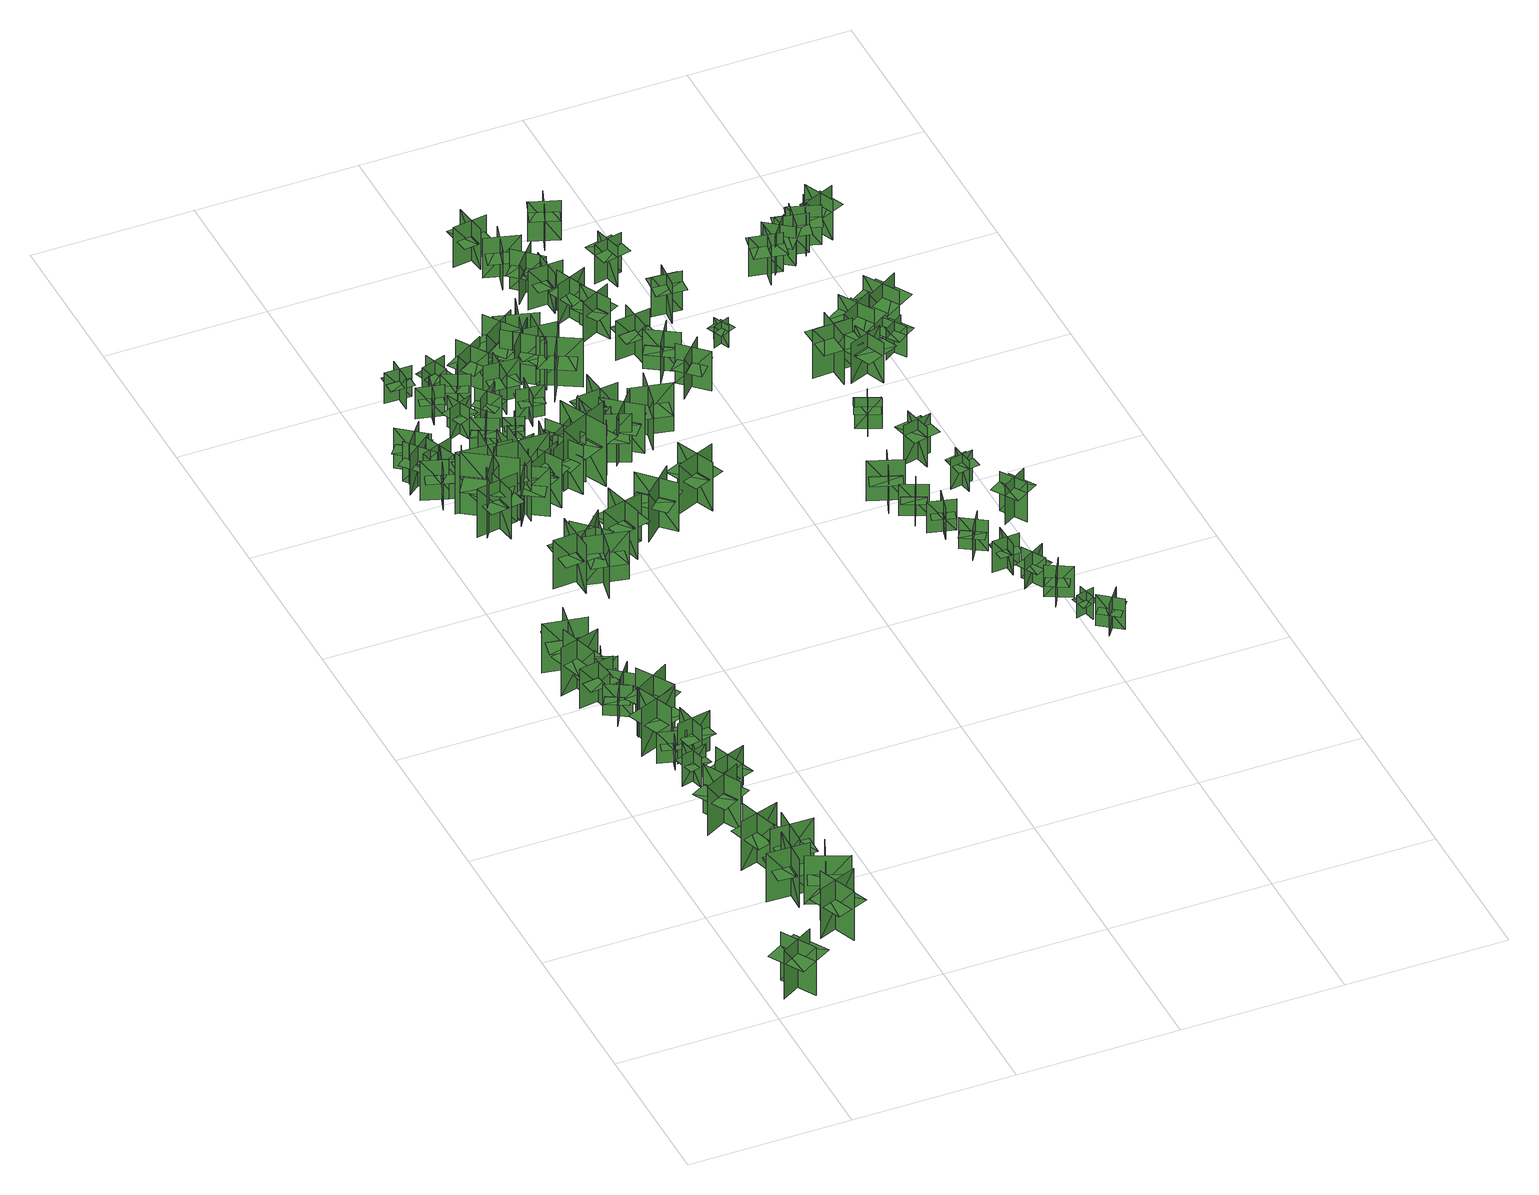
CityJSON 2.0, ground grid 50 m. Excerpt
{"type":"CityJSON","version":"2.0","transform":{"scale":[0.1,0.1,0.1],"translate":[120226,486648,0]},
"CityObjects":{
"tree1":{"type":"SolitaryVegetationObject","geometry":[{"type":"MultiSurface","lod":"1","boundaries":[[[0,1,2]],[[0,2,3]],[[4,5,6]],[[4,6,7]],[[8,9,10]],[[8,10,11]],[[8,11,12]],[[8,12,13]]]}]},
"tree2":{"type":"SolitaryVegetationObject","geometry":[{"type":"MultiSurface","lod":"1","boundaries":[[[14,15,16]],[[14,16,17]],[[18,19,20]],[[18,20,21]],[[22,23,24]],[[22,24,25]],[[22,26,27]],[[22,27,23]]]}]},
"tree3":{"type":"SolitaryVegetationObject","geometry":[{"type":"MultiSurface","lod":"1","boundaries":[[[28,29,30]],[[28,30,31]],[[32,33,34]],[[32,34,35]],[[36,37,38]],[[36,38,39]],[[36,40,41]],[[36,41,37]]]}]},
"tree4":{"type":"SolitaryVegetationObject","geometry":[{"type":"MultiSurface","lod":"1","boundaries":[[[42,43,44]],[[42,44,45]],[[46,47,48]],[[46,48,49]],[[50,51,52]],[[50,52,53]],[[50,54,55]],[[50,55,51]]]}]},
"tree5":{"type":"SolitaryVegetationObject","geometry":[{"type":"MultiSurface","lod":"1","boundaries":[[[56,57,58]],[[56,58,59]],[[60,61,62]],[[60,62,63]],[[64,65,66]],[[64,66,67]],[[64,68,69]],[[64,69,65]]]}]},
"tree6":{"type":"SolitaryVegetationObject","geometry":[{"type":"MultiSurface","lod":"1","boundaries":[[[70,71,72]],[[70,72,73]],[[74,75,76]],[[74,76,77]],[[78,79,80]],[[78,80,81]],[[78,82,83]],[[78,83,79]]]}]},
"tree7":{"type":"SolitaryVegetationObject","geometry":[{"type":"MultiSurface","lod":"1","boundaries":[[[84,85,86]],[[84,86,87]],[[88,89,90]],[[88,90,91]],[[92,93,94]],[[92,94,95]],[[92,96,97]],[[92,97,93]]]}]},
"tree8":{"type":"SolitaryVegetationObject","geometry":[{"type":"MultiSurface","lod":"1","boundaries":[[[98,99,100]],[[98,100,101]],[[102,103,104]],[[102,104,105]],[[106,107,108]],[[106,108,109]],[[106,110,111]],[[106,111,107]]]}]},
"tree9":{"type":"SolitaryVegetationObject","geometry":[{"type":"MultiSurface","lod":"1","boundaries":[[[112,113,114]],[[112,114,115]],[[116,117,118]],[[116,118,119]],[[120,121,122]],[[120,122,123]],[[120,124,125]],[[120,125,121]]]}]},
"tree10":{"type":"SolitaryVegetationObject","geometry":[{"type":"MultiSurface","lod":"1","boundaries":[[[126,127,128]],[[126,128,129]],[[130,131,132]],[[130,132,133]],[[134,135,136]],[[134,136,137]],[[134,138,139]],[[134,139,135]]]}]},
"tree11":{"type":"SolitaryVegetationObject","geometry":[{"type":"MultiSurface","lod":"1","boundaries":[[[140,141,142]],[[140,142,143]],[[144,145,146]],[[144,146,147]],[[148,149,150]],[[148,150,151]],[[148,152,153]],[[148,153,149]]]}]},
"tree12":{"type":"SolitaryVegetationObject","geometry":[{"type":"MultiSurface","lod":"1","boundaries":[[[154,155,156]],[[154,156,157]],[[158,159,160]],[[158,160,161]],[[162,163,164]],[[162,164,165]],[[162,166,167]],[[162,167,163]]]}]},
"tree13":{"type":"SolitaryVegetationObject","geometry":[{"type":"MultiSurface","lod":"1","boundaries":[[[168,169,170]],[[168,170,171]],[[172,173,174]],[[172,174,175]],[[176,177,178]],[[176,178,179]],[[176,180,181]],[[176,181,177]]]}]},
"tree14":{"type":"SolitaryVegetationObject","geometry":[{"type":"MultiSurface","lod":"1","boundaries":[[[182,183,184]],[[182,184,185]],[[186,187,188]],[[186,188,189]],[[190,191,192]],[[190,192,193]],[[190,194,195]],[[190,195,191]]]}]},
"tree15":{"type":"SolitaryVegetationObject","geometry":[{"type":"MultiSurface","lod":"1","boundaries":[[[196,197,198]],[[196,198,199]],[[200,201,202]],[[200,202,203]],[[204,205,206]],[[204,206,207]],[[204,208,209]],[[204,209,205]]]}]},
"tree16":{"type":"SolitaryVegetationObject","geometry":[{"type":"MultiSurface","lod":"1","boundaries":[[[210,211,212]],[[210,212,213]],[[214,215,216]],[[214,216,217]],[[218,219,220]],[[218,220,221]],[[218,222,223]],[[218,223,219]]]}]},
"tree17":{"type":"SolitaryVegetationObject","geometry":[{"type":"MultiSurface","lod":"1","boundaries":[[[224,225,226]],[[224,226,227]],[[228,229,230]],[[228,230,231]],[[232,233,234]],[[232,234,235]],[[232,236,237]],[[232,237,233]]]}]},
"tree18":{"type":"SolitaryVegetationObject","geometry":[{"type":"MultiSurface","lod":"1","boundaries":[[[238,239,240]],[[238,240,241]],[[242,243,244]],[[242,244,245]],[[246,247,248]],[[246,248,249]],[[246,250,251]],[[246,251,247]]]}]},
"tree19":{"type":"SolitaryVegetationObject","geometry":[{"type":"MultiSurface","lod":"1","boundaries":[[[252,253,254]],[[252,254,255]],[[256,257,258]],[[256,258,259]],[[260,261,262]],[[260,262,263]],[[260,264,265]],[[260,265,261]]]}]},
"tree20":{"type":"SolitaryVegetationObject","geometry":[{"type":"MultiSurface","lod":"1","boundaries":[[[266,267,268]],[[266,268,269]],[[270,271,272]],[[270,272,273]],[[274,275,276]],[[274,276,277]],[[274,278,279]],[[274,279,275]]]}]},
"tree21":{"type":"SolitaryVegetationObject","geometry":[{"type":"MultiSurface","lod":"1","boundaries":[[[280,281,282]],[[280,282,283]],[[284,285,286]],[[284,286,287]],[[288,289,290]],[[288,290,291]],[[288,292,293]],[[288,293,289]]]}]},
"tree22":{"type":"SolitaryVegetationObject","geometry":[{"type":"MultiSurface","lod":"1","boundaries":[[[294,295,296]],[[294,296,297]],[[298,299,300]],[[298,300,301]],[[302,303,304]],[[302,304,305]],[[302,306,307]],[[302,307,303]]]}]},
"tree23":{"type":"SolitaryVegetationObject","geometry":[{"type":"MultiSurface","lod":"1","boundaries":[[[308,309,310]],[[308,310,311]],[[312,313,314]],[[312,314,315]],[[316,317,318]],[[316,318,319]],[[316,320,321]],[[316,321,317]]]}]},
"tree24":{"type":"SolitaryVegetationObject","geometry":[{"type":"MultiSurface","lod":"1","boundaries":[[[322,323,324]],[[322,324,325]],[[326,327,328]],[[326,328,329]],[[330,331,332]],[[330,332,333]],[[330,334,335]],[[330,335,331]]]}]},
"tree25":{"type":"SolitaryVegetationObject","geometry":[{"type":"MultiSurface","lod":"1","boundaries":[[[336,337,338]],[[336,338,339]],[[340,341,342]],[[340,342,343]],[[344,345,346]],[[344,346,347]],[[344,348,349]],[[344,349,345]]]}]},
"tree26":{"type":"SolitaryVegetationObject","geometry":[{"type":"MultiSurface","lod":"1","boundaries":[[[350,351,352]],[[350,352,353]],[[354,355,356]],[[354,356,357]],[[358,359,360]],[[358,360,361]],[[358,362,363]],[[358,363,359]]]}]},
"tree27":{"type":"SolitaryVegetationObject","geometry":[{"type":"MultiSurface","lod":"1","boundaries":[[[364,365,366]],[[364,366,367]],[[368,369,370]],[[368,370,371]],[[372,373,374]],[[372,374,375]],[[372,376,377]],[[372,377,373]]]}]},
"tree28":{"type":"SolitaryVegetationObject","geometry":[{"type":"MultiSurface","lod":"1","boundaries":[[[378,379,380]],[[378,380,381]],[[382,383,384]],[[382,384,385]],[[386,387,388]],[[386,388,389]],[[386,390,391]],[[386,391,387]]]}]},
"tree29":{"type":"SolitaryVegetationObject","geometry":[{"type":"MultiSurface","lod":"1","boundaries":[[[392,393,394]],[[392,394,395]],[[396,397,398]],[[396,398,399]],[[400,401,402]],[[400,402,403]],[[400,404,405]],[[400,405,401]]]}]},
"tree30":{"type":"SolitaryVegetationObject","geometry":[{"type":"MultiSurface","lod":"1","boundaries":[[[406,407,408]],[[406,408,409]],[[410,411,412]],[[410,412,413]],[[414,415,416]],[[414,416,417]],[[414,418,419]],[[414,419,415]]]}]},
"tree31":{"type":"SolitaryVegetationObject","geometry":[{"type":"MultiSurface","lod":"1","boundaries":[[[420,421,422]],[[420,422,423]],[[424,425,426]],[[424,426,427]],[[428,429,430]],[[428,430,431]],[[428,432,433]],[[428,433,429]]]}]},
"tree32":{"type":"SolitaryVegetationObject","geometry":[{"type":"MultiSurface","lod":"1","boundaries":[[[434,435,436]],[[434,436,437]],[[438,439,440]],[[438,440,441]],[[442,443,444]],[[442,444,445]],[[442,446,447]],[[442,447,443]]]}]},
"tree33":{"type":"SolitaryVegetationObject","geometry":[{"type":"MultiSurface","lod":"1","boundaries":[[[448,449,450]],[[448,450,451]],[[452,453,454]],[[452,454,455]],[[456,457,458]],[[456,458,459]],[[456,460,461]],[[456,461,457]]]}]},
"tree34":{"type":"SolitaryVegetationObject","geometry":[{"type":"MultiSurface","lod":"1","boundaries":[[[462,463,464]],[[462,464,465]],[[466,467,468]],[[466,468,469]],[[470,471,472]],[[470,472,473]],[[470,474,475]],[[470,475,471]]]}]},
"tree35":{"type":"SolitaryVegetationObject","geometry":[{"type":"MultiSurface","lod":"1","boundaries":[[[476,477,478]],[[476,478,479]],[[480,481,482]],[[480,482,483]],[[484,485,486]],[[484,486,487]],[[484,488,489]],[[484,489,485]]]}]},
"tree36":{"type":"SolitaryVegetationObject","geometry":[{"type":"MultiSurface","lod":"1","boundaries":[[[490,491,492]],[[490,492,493]],[[494,495,496]],[[494,496,497]],[[498,499,500]],[[498,500,501]],[[498,502,503]],[[498,503,499]]]}]},
"tree37":{"type":"SolitaryVegetationObject","geometry":[{"type":"MultiSurface","lod":"1","boundaries":[[[504,505,506]],[[504,506,507]],[[508,509,510]],[[508,510,511]],[[512,513,514]],[[512,514,515]],[[512,516,517]],[[512,517,513]]]}]},
"tree38":{"type":"SolitaryVegetationObject","geometry":[{"type":"MultiSurface","lod":"1","boundaries":[[[518,519,520]],[[518,520,521]],[[522,523,524]],[[522,524,525]],[[526,527,528]],[[526,528,529]],[[526,530,531]],[[526,531,527]]]}]},
"tree39":{"type":"SolitaryVegetationObject","geometry":[{"type":"MultiSurface","lod":"1","boundaries":[[[532,533,534]],[[532,534,535]],[[536,537,538]],[[536,538,539]],[[540,541,542]],[[540,542,543]],[[540,544,545]],[[540,545,541]]]}]},
"tree40":{"type":"SolitaryVegetationObject","geometry":[{"type":"MultiSurface","lod":"1","boundaries":[[[546,547,548]],[[546,548,549]],[[550,551,552]],[[550,552,553]],[[554,555,556]],[[554,556,557]],[[554,558,559]],[[554,559,555]]]}]},
"tree41":{"type":"SolitaryVegetationObject","geometry":[{"type":"MultiSurface","lod":"1","boundaries":[[[560,561,562]],[[560,562,563]],[[564,565,566]],[[564,566,567]],[[568,569,570]],[[568,570,571]],[[568,572,573]],[[568,573,569]]]}]},
"tree42":{"type":"SolitaryVegetationObject","geometry":[{"type":"MultiSurface","lod":"1","boundaries":[[[574,575,576]],[[574,576,577]],[[578,579,580]],[[578,580,581]],[[582,583,584]],[[582,584,585]],[[582,586,587]],[[582,587,583]]]}]},
"tree43":{"type":"SolitaryVegetationObject","geometry":[{"type":"MultiSurface","lod":"1","boundaries":[[[588,589,590]],[[588,590,591]],[[592,593,594]],[[592,594,595]],[[596,597,598]],[[596,598,599]],[[596,600,601]],[[596,601,597]]]}]},
"tree44":{"type":"SolitaryVegetationObject","geometry":[{"type":"MultiSurface","lod":"1","boundaries":[[[602,603,604]],[[602,604,605]],[[606,607,608]],[[606,608,609]],[[610,611,612]],[[610,612,613]],[[610,614,615]],[[610,615,611]]]}]},
"tree45":{"type":"SolitaryVegetationObject","geometry":[{"type":"MultiSurface","lod":"1","boundaries":[[[616,617,618]],[[616,618,619]],[[620,621,622]],[[620,622,623]],[[624,625,626]],[[624,626,627]],[[624,628,629]],[[624,629,625]]]}]},
"tree46":{"type":"SolitaryVegetationObject","geometry":[{"type":"MultiSurface","lod":"1","boundaries":[[[630,631,632]],[[630,632,633]],[[634,635,636]],[[634,636,637]],[[638,639,640]],[[638,640,641]],[[638,642,643]],[[638,643,639]]]}]},
"tree47":{"type":"SolitaryVegetationObject","geometry":[{"type":"MultiSurface","lod":"1","boundaries":[[[644,645,646]],[[644,646,647]],[[648,649,650]],[[648,650,651]],[[652,653,654]],[[652,654,655]],[[652,656,657]],[[652,657,653]]]}]},
"tree48":{"type":"SolitaryVegetationObject","geometry":[{"type":"MultiSurface","lod":"1","boundaries":[[[658,659,660]],[[658,660,661]],[[662,663,664]],[[662,664,665]],[[666,667,668]],[[666,668,669]],[[666,670,671]],[[666,671,667]]]}]},
"tree49":{"type":"SolitaryVegetationObject","geometry":[{"type":"MultiSurface","lod":"1","boundaries":[[[672,673,674]],[[672,674,675]],[[676,677,678]],[[676,678,679]],[[680,681,682]],[[680,682,683]],[[680,684,685]],[[680,685,681]]]}]},
"tree50":{"type":"SolitaryVegetationObject","geometry":[{"type":"MultiSurface","lod":"1","boundaries":[[[686,687,688]],[[686,688,689]],[[690,691,692]],[[690,692,693]],[[694,695,696]],[[694,696,697]],[[694,698,699]],[[694,699,695]]]}]},
"tree51":{"type":"SolitaryVegetationObject","geometry":[{"type":"MultiSurface","lod":"1","boundaries":[[[700,701,702]],[[700,702,703]],[[704,705,706]],[[704,706,707]],[[708,709,710]],[[708,710,711]],[[708,712,713]],[[708,713,709]]]}]},
"tree52":{"type":"SolitaryVegetationObject","geometry":[{"type":"MultiSurface","lod":"1","boundaries":[[[714,715,716]],[[714,716,717]],[[718,719,720]],[[718,720,721]],[[722,723,724]],[[722,724,725]],[[722,726,727]],[[722,727,723]]]}]},
"tree53":{"type":"SolitaryVegetationObject","geometry":[{"type":"MultiSurface","lod":"1","boundaries":[[[728,729,730]],[[728,730,731]],[[732,733,734]],[[732,734,735]],[[736,737,738]],[[736,738,739]],[[736,740,741]],[[736,741,737]]]}]},
"tree54":{"type":"SolitaryVegetationObject","geometry":[{"type":"MultiSurface","lod":"1","boundaries":[[[742,743,744]],[[742,744,745]],[[746,747,748]],[[746,748,749]],[[750,751,752]],[[750,752,753]],[[750,754,755]],[[750,755,751]]]}]},
"tree55":{"type":"SolitaryVegetationObject","geometry":[{"type":"MultiSurface","lod":"1","boundaries":[[[756,757,758]],[[756,758,759]],[[760,761,762]],[[760,762,763]],[[764,765,766]],[[764,766,767]],[[764,768,769]],[[764,769,765]]]}]},
"tree56":{"type":"SolitaryVegetationObject","geometry":[{"type":"MultiSurface","lod":"1","boundaries":[[[770,771,772]],[[770,772,773]],[[774,775,776]],[[774,776,777]],[[778,779,780]],[[778,780,781]],[[778,782,783]],[[778,783,779]]]}]},
"tree57":{"type":"SolitaryVegetationObject","geometry":[{"type":"MultiSurface","lod":"1","boundaries":[[[784,785,786]],[[784,786,787]],[[788,789,790]],[[788,790,791]],[[792,793,794]],[[792,794,795]],[[792,796,797]],[[792,797,793]]]}]},
"tree58":{"type":"SolitaryVegetationObject","geometry":[{"type":"MultiSurface","lod":"1","boundaries":[[[798,799,800]],[[798,800,801]],[[802,803,804]],[[802,804,805]],[[806,807,808]],[[806,808,809]],[[806,810,811]],[[806,811,807]]]}]},
"tree59":{"type":"SolitaryVegetationObject","geometry":[{"type":"MultiSurface","lod":"1","boundaries":[[[812,813,814]],[[812,814,815]],[[816,817,818]],[[816,818,819]],[[820,821,822]],[[820,822,823]],[[820,824,825]],[[820,825,821]]]}]},
"tree60":{"type":"SolitaryVegetationObject","geometry":[{"type":"MultiSurface","lod":"1","boundaries":[[[826,827,828]],[[826,828,829]],[[830,831,832]],[[830,832,833]],[[834,835,836]],[[834,836,837]],[[834,838,839]],[[834,839,835]]]}]},
"tree61":{"type":"SolitaryVegetationObject","geometry":[{"type":"MultiSurface","lod":"1","boundaries":[[[840,841,842]],[[840,842,843]],[[844,845,846]],[[844,846,847]],[[848,849,850]],[[848,850,851]],[[848,852,853]],[[848,853,849]]]}]},
"tree62":{"type":"SolitaryVegetationObject","geometry":[{"type":"MultiSurface","lod":"1","boundaries":[[[854,855,856]],[[854,856,857]],[[858,859,860]],[[858,860,861]],[[862,863,864]],[[862,864,865]],[[862,866,867]],[[862,867,863]]]}]},
"tree63":{"type":"SolitaryVegetationObject","geometry":[{"type":"MultiSurface","lod":"1","boundaries":[[[868,869,870]],[[868,870,871]],[[872,873,874]],[[872,874,875]],[[876,877,878]],[[876,878,879]],[[876,880,881]],[[876,881,877]]]}]},
"tree64":{"type":"SolitaryVegetationObject","geometry":[{"type":"MultiSurface","lod":"1","boundaries":[[[882,883,884]],[[882,884,885]],[[886,887,888]],[[886,888,889]],[[890,891,892]],[[890,892,893]],[[890,894,895]],[[890,895,891]]]}]},
"tree65":{"type":"SolitaryVegetationObject","geometry":[{"type":"MultiSurface","lod":"1","boundaries":[[[896,897,898]],[[896,898,899]],[[900,901,902]],[[900,902,903]],[[904,905,906]],[[904,906,907]],[[904,908,909]],[[904,909,905]]]}]},
"tree66":{"type":"SolitaryVegetationObject","geometry":[{"type":"MultiSurface","lod":"1","boundaries":[[[910,911,912]],[[910,912,913]],[[914,915,916]],[[914,916,917]],[[918,919,920]],[[918,920,921]],[[918,922,923]],[[918,923,919]]]}]},
"tree67":{"type":"SolitaryVegetationObject","geometry":[{"type":"MultiSurface","lod":"1","boundaries":[[[924,925,926]],[[924,926,927]],[[928,929,930]],[[928,930,931]],[[932,933,934]],[[932,934,935]],[[932,936,937]],[[932,937,933]]]}]},
"tree68":{"type":"SolitaryVegetationObject","geometry":[{"type":"MultiSurface","lod":"1","boundaries":[[[938,939,940]],[[938,940,941]],[[942,943,944]],[[942,944,945]],[[946,947,948]],[[946,948,949]],[[946,950,951]],[[946,951,947]]]}]},
"tree69":{"type":"SolitaryVegetationObject","geometry":[{"type":"MultiSurface","lod":"1","boundaries":[[[952,953,954]],[[952,954,955]],[[956,957,958]],[[956,958,959]],[[960,961,962]],[[960,962,963]],[[960,964,965]],[[960,965,961]]]}]},
"tree70":{"type":"SolitaryVegetationObject","geometry":[{"type":"MultiSurface","lod":"1","boundaries":[[[966,967,968]],[[966,968,969]],[[970,971,972]],[[970,972,973]],[[974,975,976]],[[974,976,977]],[[974,978,979]],[[974,979,975]]]}]},
"tree71":{"type":"SolitaryVegetationObject","geometry":[{"type":"MultiSurface","lod":"1","boundaries":[[[980,981,982]],[[980,982,983]],[[984,985,986]],[[984,986,987]],[[988,989,990]],[[988,990,991]],[[988,992,993]],[[988,993,989]]]}]},
"tree72":{"type":"SolitaryVegetationObject","geometry":[{"type":"MultiSurface","lod":"1","boundaries":[[[994,995,996]],[[994,996,997]],[[998,999,1000]],[[998,1000,1001]],[[1002,1003,1004]],[[1002,1004,1005]],[[1002,1006,1007]],[[1002,1007,1003]]]}]},
"tree73":{"type":"SolitaryVegetationObject","geometry":[{"type":"MultiSurface","lod":"1","boundaries":[[[1008,1009,1010]],[[1008,1010,1011]],[[1012,1013,1014]],[[1012,1014,1015]],[[1016,1017,1018]],[[1016,1018,1019]],[[1016,1020,1021]],[[1016,1021,1017]]]}]},
"tree74":{"type":"SolitaryVegetationObject","geometry":[{"type":"MultiSurface","lod":"1","boundaries":[[[1022,1023,1024]],[[1022,1024,1025]],[[1026,1027,1028]],[[1026,1028,1029]],[[1030,1031,1032]],[[1030,1032,1033]],[[1030,1034,1035]],[[1030,1035,1031]]]}]},
"tree75":{"type":"SolitaryVegetationObject","geometry":[{"type":"MultiSurface","lod":"1","boundaries":[[[1036,1037,1038]],[[1036,1038,1039]],[[1040,1041,1042]],[[1040,1042,1043]],[[1044,1045,1046]],[[1044,1046,1047]],[[1044,1048,1049]],[[1044,1049,1045]]]}]},
"tree76":{"type":"SolitaryVegetationObject","geometry":[{"type":"MultiSurface","lod":"1","boundaries":[[[1050,1051,1052]],[[1050,1052,1053]],[[1054,1055,1056]],[[1054,1056,1057]],[[1058,1059,1060]],[[1058,1060,1061]],[[1058,1061,1062]],[[1058,1062,1063]]]}]},
"tree77":{"type":"SolitaryVegetationObject","geometry":[{"type":"MultiSurface","lod":"1","boundaries":[[[1064,1065,1066]],[[1064,1066,1067]],[[1068,1069,1070]],[[1068,1070,1071]],[[1072,1073,1074]],[[1072,1074,1075]],[[1072,1076,1077]],[[1072,1077,1073]]]}]},
"tree78":{"type":"SolitaryVegetationObject","geometry":[{"type":"MultiSurface","lod":"1","boundaries":[[[1078,1079,1080]],[[1078,1080,1081]],[[1082,1083,1084]],[[1082,1084,1085]],[[1086,1087,1088]],[[1086,1088,1089]],[[1086,1090,1091]],[[1086,1091,1087]]]}]},
"tree79":{"type":"SolitaryVegetationObject","geometry":[{"type":"MultiSurface","lod":"1","boundaries":[[[1092,1093,1094]],[[1092,1094,1095]],[[1096,1097,1098]],[[1096,1098,1099]],[[1100,1101,1102]],[[1100,1102,1103]],[[1100,1103,1104]],[[1100,1104,1105]]]}]},
"tree80":{"type":"SolitaryVegetationObject","geometry":[{"type":"MultiSurface","lod":"1","boundaries":[[[1106,1107,1108]],[[1106,1108,1109]],[[1110,1111,1112]],[[1110,1112,1113]],[[1114,1115,1116]],[[1114,1116,1117]],[[1114,1118,1119]],[[1114,1119,1115]]]}]},
"tree81":{"type":"SolitaryVegetationObject","geometry":[{"type":"MultiSurface","lod":"1","boundaries":[[[1120,1121,1122]],[[1120,1122,1123]],[[1124,1125,1126]],[[1124,1126,1127]],[[1128,1129,1130]],[[1128,1130,1131]],[[1128,1132,1133]],[[1128,1133,1129]]]}]},
"tree82":{"type":"SolitaryVegetationObject","geometry":[{"type":"MultiSurface","lod":"1","boundaries":[[[1134,1135,1136]],[[1134,1136,1137]],[[1138,1139,1140]],[[1138,1140,1141]],[[1142,1143,1144]],[[1142,1144,1145]],[[1142,1145,1146]],[[1142,1146,1147]]]}]},
"tree83":{"type":"SolitaryVegetationObject","geometry":[{"type":"MultiSurface","lod":"1","boundaries":[[[1148,1149,1150]],[[1148,1150,1151]],[[1152,1153,1154]],[[1152,1154,1155]],[[1156,1157,1158]],[[1156,1158,1159]],[[1156,1160,1161]],[[1156,1161,1157]]]}]},
"tree84":{"type":"SolitaryVegetationObject","geometry":[{"type":"MultiSurface","lod":"1","boundaries":[[[1162,1163,1164]],[[1162,1164,1165]],[[1166,1167,1168]],[[1166,1168,1169]],[[1170,1171,1172]],[[1170,1172,1173]],[[1170,1173,1174]],[[1170,1174,1175]]]}]},
"tree85":{"type":"SolitaryVegetationObject","geometry":[{"type":"MultiSurface","lod":"1","boundaries":[[[1176,1177,1178]],[[1176,1178,1179]],[[1180,1181,1182]],[[1180,1182,1183]],[[1184,1185,1186]],[[1184,1186,1187]],[[1184,1187,1188]],[[1184,1188,1189]]]}]},
"tree86":{"type":"SolitaryVegetationObject","geometry":[{"type":"MultiSurface","lod":"1","boundaries":[[[1190,1191,1192]],[[1190,1192,1193]],[[1194,1195,1196]],[[1194,1196,1197]],[[1198,1199,1200]],[[1198,1200,1201]],[[1198,1201,1202]],[[1198,1202,1203]]]}]},
"tree87":{"type":"SolitaryVegetationObject","geometry":[{"type":"MultiSurface","lod":"1","boundaries":[[[1204,1205,1206]],[[1204,1206,1207]],[[1208,1209,1210]],[[1208,1210,1211]],[[1212,1213,1214]],[[1212,1214,1215]],[[1212,1215,1216]],[[1212,1216,1217]]]}]},
"tree88":{"type":"SolitaryVegetationObject","geometry":[{"type":"MultiSurface","lod":"1","boundaries":[[[1218,1219,1220]],[[1218,1220,1221]],[[1222,1223,1224]],[[1222,1224,1225]],[[1226,1227,1228]],[[1226,1228,1229]],[[1226,1229,1230]],[[1226,1230,1231]]]}]},
"tree89":{"type":"SolitaryVegetationObject","geometry":[{"type":"MultiSurface","lod":"1","boundaries":[[[1232,1233,1234]],[[1232,1234,1235]],[[1236,1237,1238]],[[1236,1238,1239]],[[1240,1241,1242]],[[1240,1242,1243]],[[1240,1243,1244]],[[1240,1244,1245]]]}]},
"tree90":{"type":"SolitaryVegetationObject","geometry":[{"type":"MultiSurface","lod":"1","boundaries":[[[1246,1247,1248]],[[1246,1248,1249]],[[1250,1251,1252]],[[1250,1252,1253]],[[1254,1255,1256]],[[1254,1256,1257]],[[1254,1257,1258]],[[1254,1258,1259]]]}]},
"tree91":{"type":"SolitaryVegetationObject","geometry":[{"type":"MultiSurface","lod":"1","boundaries":[[[1260,1261,1262]],[[1260,1262,1263]],[[1264,1265,1266]],[[1264,1266,1267]],[[1268,1269,1270]],[[1268,1270,1271]],[[1268,1271,1272]],[[1268,1272,1273]]]}]},
"tree92":{"type":"SolitaryVegetationObject","geometry":[{"type":"MultiSurface","lod":"1","boundaries":[[[1274,1275,1276]],[[1274,1276,1277]],[[1278,1279,1280]],[[1278,1280,1281]],[[1282,1283,1284]],[[1282,1284,1285]],[[1282,1285,1286]],[[1282,1286,1287]]]}]},
"tree93":{"type":"SolitaryVegetationObject","geometry":[{"type":"MultiSurface","lod":"1","boundaries":[[[1288,1289,1290]],[[1288,1290,1291]],[[1292,1293,1294]],[[1292,1294,1295]],[[1296,1297,1298]],[[1296,1298,1299]],[[1296,1299,1300]],[[1296,1300,1301]]]}]},
"tree94":{"type":"SolitaryVegetationObject","geometry":[{"type":"MultiSurface","lod":"1","boundaries":[[[1302,1303,1304]],[[1302,1304,1305]],[[1306,1307,1308]],[[1306,1308,1309]],[[1310,1311,1312]],[[1310,1312,1313]],[[1310,1313,1314]],[[1310,1314,1315]]]}]},
"tree95":{"type":"SolitaryVegetationObject","geometry":[{"type":"MultiSurface","lod":"1","boundaries":[[[1316,1317,1318]],[[1316,1318,1319]],[[1320,1321,1322]],[[1320,1322,1323]],[[1324,1325,1326]],[[1324,1326,1327]],[[1324,1327,1328]],[[1324,1328,1329]]]}]},
"tree96":{"type":"SolitaryVegetationObject","geometry":[{"type":"MultiSurface","lod":"1","boundaries":[[[1330,1331,1332]],[[1330,1332,1333]],[[1334,1335,1336]],[[1334,1336,1337]],[[1338,1339,1340]],[[1338,1340,1341]],[[1338,1341,1342]],[[1338,1342,1343]]]}]},
"tree97":{"type":"SolitaryVegetationObject","geometry":[{"type":"MultiSurface","lod":"1","boundaries":[[[1344,1345,1346]],[[1344,1346,1347]],[[1348,1349,1350]],[[1348,1350,1351]],[[1352,1353,1354]],[[1352,1354,1355]],[[1352,1355,1356]],[[1352,1356,1357]]]}]},
"tree98":{"type":"SolitaryVegetationObject","geometry":[{"type":"MultiSurface","lod":"1","boundaries":[[[1358,1359,1360]],[[1358,1360,1361]],[[1362,1363,1364]],[[1362,1364,1365]],[[1366,1367,1368]],[[1366,1368,1369]],[[1366,1369,1370]],[[1366,1370,1371]]]}]}
},
"vertices":[
[148,122,16],[43,60,16],[43,60,185],[148,122,185],[69,143,16],[131,38,16],[131,38,185],[69,143,185],[69,143,137],[17,112,137],[79,7,137],[131,38,137],[184,69,137],[122,174,137],
[281,348,14],[329,225,14],[329,225,186],[281,348,186],[248,271,14],[248,271,186],[371,320,186],[371,320,14],[288,342,120],[331,234,120],[381,254,120],[338,362,120],[237,321,120],[279,214,120],
[254,433,5],[258,565,5],[258,565,176],[254,433,176],[314,490,5],[314,490,176],[181,494,176],[181,494,5],[249,441,110],[252,557,110],[198,558,110],[195,443,110],[304,439,110],[308,555,110],
[214,727,4],[253,600,4],[253,600,176],[214,727,176],[176,653,4],[176,653,176],[302,692,176],[302,692,4],[222,720,110],[255,610,110],[307,626,110],[273,736,110],[168,704,110],[202,594,110],
[270,434,11],[392,383,11],[392,383,182],[270,434,182],[302,357,11],[302,357,182],[353,479,182],[353,479,11],[280,435,116],[387,391,116],[407,440,116],[301,485,116],[259,384,116],[365,339,116],
[294,646,6],[292,513,6],[292,513,177],[294,646,177],[235,588,6],[235,588,177],[367,585,177],[367,585,6],[299,637,111],[297,522,111],[351,520,111],[353,636,111],[244,638,111],[241,523,111],
[249,820,3],[186,937,3],[186,937,174],[249,820,174],[272,900,3],[272,900,174],[156,837,174],[156,837,3],[240,825,108],[185,927,108],[138,901,108],[193,800,108],[289,852,108],[234,953,108],
[180,1065,6],[261,1086,6],[261,1086,115],[180,1065,115],[226,1038,6],[226,1038,115],[204,1120,115],[204,1120,6],[184,1069,73],[255,1088,73],[247,1121,73],[176,1102,73],[193,1035,73],[264,1053,73],
[193,1142,4],[217,1223,4],[217,1223,113],[193,1142,113],[239,1168,4],[239,1168,113],[158,1191,113],[158,1191,4],[192,1148,71],[212,1219,71],[179,1228,71],[159,1158,71],[226,1138,71],[246,1209,71],
[170,1519,5],[63,1503,5],[63,1503,145],[170,1519,145],[115,1559,5],[115,1559,145],[131,1452,145],[131,1452,5],[164,1514,91],[70,1500,91],[77,1456,91],[170,1470,91],[157,1559,91],[64,1545,91],
[182,1408,6],[108,1449,6],[108,1449,116],[182,1408,116],[167,1459,6],[167,1459,116],[126,1385,116],[126,1385,6],[176,1408,74],[111,1443,74],[95,1413,74],[159,1378,74],[193,1439,74],[128,1474,74],
[134,1239,2],[257,1289,2],[257,1289,173],[134,1239,173],[210,1207,2],[210,1207,173],[161,1330,173],[161,1330,2],[140,1247,107],[247,1290,107],[227,1340,107],[120,1297,107],[160,1196,107],[267,1239,107],
[76,1646,7],[113,1519,7],[113,1519,178],[76,1646,178],[37,1573,7],[37,1573,178],[164,1610,178],[164,1610,7],[83,1639,112],[116,1529,112],[168,1544,112],[135,1655,112],[30,1624,112],[63,1513,112],
[262,1022,10],[298,920,10],[298,920,150],[262,1022,150],[233,960,10],[233,960,150],[335,997,150],[335,997,10],[268,1017,96],[300,928,96],[341,942,96],[309,1031,96],[225,1001,96],[257,912,96],
[159,1663,11],[29,1687,11],[29,1687,183],[159,1663,183],[112,1731,11],[112,1731,183],[88,1601,183],[88,1601,11],[150,1659,117],[37,1681,117],[27,1628,117],[140,1607,117],[160,1714,117],[47,1735,117],
[211,1165,3],[317,1185,3],[317,1185,144],[211,1165,144],[267,1127,3],[267,1127,144],[246,1233,144],[246,1233,3],[216,1170,90],[309,1188,90],[301,1232,90],[208,1213,90],[225,1126,90],[318,1144,90],
[271,1388,5],[158,1319,5],[158,1319,177],[271,1388,177],[190,1407,5],[190,1407,177],[259,1294,177],[259,1294,5],[266,1379,111],[168,1319,111],[196,1273,111],[294,1334,111],[237,1427,111],[139,1367,111],
[118,1575,9],[196,1545,9],[196,1545,118],[118,1575,118],[140,1527,9],[140,1527,118],[170,1606,118],[170,1606,9],[124,1576,76],[193,1550,76],[205,1582,76],[136,1608,76],[111,1543,76],[180,1517,76],
[159,1446,8],[211,1512,8],[211,1512,117],[159,1446,117],[211,1452,8],[211,1452,117],[145,1505,117],[145,1505,8],[159,1452,75],[205,1509,75],[179,1531,75],[133,1474,75],[187,1430,75],[233,1487,75],
[30,2643,5],[98,2559,5],[98,2559,145],[30,2643,145],[24,2576,5],[24,2576,145],[108,2644,145],[108,2644,5],[38,2640,91],[97,2567,91],[132,2595,91],[72,2668,91],[3,2612,91],[62,2538,91],
[81,2478,4],[116,2581,4],[116,2581,144],[81,2478,144],[142,2509,4],[142,2509,144],[39,2544,144],[39,2544,4],[79,2486,91],[110,2576,91],[68,2590,91],[38,2501,91],[123,2472,91],[153,2561,91],
[190,2258,24],[168,2388,24],[168,2388,195],[190,2258,195],[238,2325,24],[238,2325,195],[107,2304,195],[107,2304,24],[183,2265,129],[164,2379,129],[111,2370,129],[130,2256,129],[238,2274,129],[219,2388,129],
[116,2640,5],[32,2707,5],[32,2707,146],[116,2640,146],[108,2707,5],[108,2707,146],[41,2623,146],[41,2623,5],[108,2641,92],[35,2700,92],[7,2665,92],[81,2606,92],[137,2676,92],[63,2735,92],
[283,1953,21],[275,2086,21],[275,2086,192],[283,1953,192],[338,2016,21],[338,2016,192],[206,2008,192],[206,2008,21],[278,1962,126],[270,2077,126],[217,2073,126],[224,1958,126],[333,1965,126],[326,2080,126],
[159,2604,6],[58,2566,6],[58,2566,146],[159,2604,146],[97,2631,6],[97,2631,146],[135,2530,146],[135,2530,6],[154,2597,92],[66,2564,92],[81,2523,92],[170,2556,92],[138,2640,92],[50,2607,92],
[248,2330,21],[109,2425,21],[109,2425,239],[248,2330,239],[227,2434,21],[227,2434,239],[133,2294,239],[133,2294,21],[236,2331,155],[114,2413,155],[76,2356,155],[197,2274,155],[275,2390,155],[153,2472,155],
[132,2459,5],[172,2560,5],[172,2560,145],[132,2459,145],[194,2487,5],[194,2487,145],[93,2526,145],[93,2526,5],[131,2467,91],[165,2555,91],[124,2571,91],[90,2483,91],[173,2450,91],[208,2538,91],
[264,2418,20],[96,2430,20],[96,2430,238],[264,2418,238],[195,2497,20],[195,2497,238],[183,2329,238],[183,2329,20],[253,2412,154],[107,2422,154],[102,2354,154],[249,2344,154],[258,2483,154],[112,2493,154],
[284,2074,19],[378,1981,19],[378,1981,190],[284,2074,190],[285,1992,19],[285,1992,190],[378,2086,190],[378,2086,19],[294,2072,124],[375,1991,124],[413,2029,124],[331,2110,124],[254,2033,124],[336,1951,124],
[358,2038,19],[332,1909,19],[332,1909,190],[358,2038,190],[289,1992,19],[289,1992,190],[419,1965,190],[419,1965,19],[362,2029,124],[338,1916,124],[391,1905,124],[415,2018,124],[307,2040,124],[284,1927,124],
[221,2383,21],[333,2312,21],[333,2312,192],[221,2383,192],[240,2303,21],[240,2303,192],[311,2414,192],[311,2414,21],[231,2383,126],[328,2321,126],[357,2366,126],[260,2429,126],[201,2336,126],[298,2274,126],
[279,2485,18],[276,2317,18],[276,2317,236],[279,2485,236],[204,2411,18],[204,2411,236],[372,2408,236],[372,2408,18],[286,2474,152],[283,2327,152],[352,2326,152],[354,2473,152],[215,2476,152],[212,2329,152],
[227,2449,17],[356,2478,17],[356,2478,188],[227,2449,188],[297,2406,17],[297,2406,188],[268,2535,188],[268,2535,17],[234,2456,122],[346,2482,122],[334,2534,122],[222,2509,122],[246,2402,122],[359,2427,122],
[203,2969,17],[119,2970,17],[119,2970,126],[203,2969,126],[165,3006,17],[165,3006,126],[165,2922,126],[165,2922,17],[197,2966,84],[124,2966,84],[124,2932,84],[197,2932,84],[198,3001,84],[124,3002,84],
[378,2335,19],[311,2449,19],[311,2449,190],[378,2335,190],[398,2415,19],[398,2415,190],[284,2348,190],[284,2348,19],[369,2339,124],[311,2439,124],[264,2412,124],[323,2312,124],[417,2368,124],[359,2467,124],
[207,2824,17],[227,2906,17],[227,2906,126],[207,2824,126],[252,2852,17],[252,2852,126],[170,2872,126],[170,2872,17],[205,2830,84],[222,2901,84],[189,2909,84],[171,2838,84],[239,2821,84],[257,2893,84],
[477,2038,18],[445,2167,18],[445,2167,189],[477,2038,189],[519,2110,18],[519,2110,189],[391,2077,189],[391,2077,18],[470,2045,123],[442,2157,123],[389,2144,123],[418,2032,123],[524,2059,123],[495,2171,123],
[222,2747,17],[299,2780,17],[299,2780,126],[222,2747,126],[271,2728,17],[271,2728,126],[238,2805,126],[238,2805,17],[226,2752,84],[293,2781,84],[280,2813,84],[212,2783,84],[240,2720,84],[307,2749,84],
[329,2650,17],[254,2688,17],[254,2688,126],[329,2650,126],[312,2700,17],[312,2700,126],[274,2625,126],[274,2625,17],[322,2650,84],[257,2683,84],[241,2653,84],[307,2619,84],[339,2681,84],[273,2715,84],
[321,2460,16],[452,2438,16],[452,2438,188],[321,2460,188],[370,2393,16],[370,2393,188],[391,2523,188],[391,2523,16],[330,2463,122],[444,2445,122],[453,2498,122],[339,2516,122],[321,2408,122],[435,2390,122],
[306,2978,13],[227,2950,13],[227,2950,122],[306,2978,122],[259,3000,13],[259,3000,122],[286,2921,122],[286,2921,13],[302,2973,80],[233,2948,80],[244,2916,80],[314,2940,80],[291,3006,80],[221,2982,80],
[378,2389,17],[491,2457,17],[491,2457,188],[378,2389,188],[458,2370,17],[458,2370,188],[390,2483,188],[390,2483,17],[382,2397,123],[481,2457,123],[453,2503,123],[354,2443,123],[411,2350,123],[510,2410,123],
[291,2853,12],[324,2930,12],[324,2930,121],[291,2853,121],[340,2873,12],[340,2873,121],[262,2906,121],[262,2906,12],[290,2859,80],[319,2927,80],[288,2940,80],[258,2873,80],[322,2845,80],[352,2913,80],
[496,2514,15],[387,2439,15],[387,2439,186],[496,2514,186],[414,2529,15],[414,2529,186],[489,2420,186],[489,2420,15],[492,2505,120],[396,2440,120],[427,2395,120],[522,2461,120],[460,2551,120],[365,2486,120],
[325,2811,13],[377,2745,13],[377,2745,122],[325,2811,122],[319,2759,13],[319,2759,122],[386,2811,122],[386,2811,13],[331,2809,80],[376,2751,80],[404,2772,80],[358,2830,80],[303,2788,80],[349,2730,80],
[414,2671,14],[357,2691,14],[357,2691,92],[414,2671,92],[397,2705,14],[397,2705,92],[377,2648,92],[377,2648,14],[409,2670,62],[359,2687,62],[352,2664,62],[401,2647,62],[417,2694,62],[368,2711,62],
[533,2379,14],[461,2532,14],[461,2532,232],[533,2379,232],[568,2479,14],[568,2479,232],[416,2407,232],[416,2407,14],[522,2386,149],[460,2519,149],[398,2490,149],[461,2357,149],[586,2416,149],[524,2549,149],
[633,2108,17],[540,2203,17],[540,2203,189],[633,2108,189],[633,2191,17],[633,2191,189],[538,2099,189],[538,2099,17],[623,2110,123],[542,2193,123],[504,2155,123],[584,2073,123],[663,2149,123],[582,2232,123],
[416,2981,11],[324,2923,11],[324,2923,152],[416,2981,152],[349,2996,11],[349,2996,152],[407,2904,152],[407,2904,11],[412,2974,98],[332,2923,98],[356,2886,98],[436,2937,98],[388,3012,98],[308,2962,98],
[420,2902,11],[415,2794,11],[415,2794,151],[420,2902,151],[371,2856,11],[371,2856,151],[479,2850,151],[479,2850,11],[424,2895,98],[420,2800,98],[464,2798,98],[468,2892,98],[379,2897,98],[374,2802,98],
[424,2755,13],[508,2745,13],[508,2745,122],[424,2755,122],[457,2713,13],[457,2713,122],[467,2797,122],[467,2797,13],[430,2757,80],[503,2749,80],[507,2783,80],[434,2791,80],[426,2722,80],[499,2713,80],
[472,2523,13],[603,2507,13],[603,2507,184],[472,2523,184],[523,2458,13],[523,2458,184],[540,2589,184],[540,2589,13],[481,2528,118],[595,2513,118],[602,2566,118],[488,2581,118],[474,2472,118],[588,2458,118],
[519,2500,15],[643,2452,15],[643,2452,186],[519,2500,186],[554,2424,15],[554,2424,186],[601,2548,186],[601,2548,15],[529,2502,120],[637,2460,120],[656,2511,120],[548,2552,120],[509,2450,120],[617,2408,120],
[526,3016,14],[418,2940,14],[418,2940,185],[526,3016,185],[444,3030,14],[444,3030,185],[520,2922,185],[520,2922,14],[522,3007,119],[428,2941,119],[459,2897,119],[553,2963,119],[490,3053,119],[396,2986,119],
[614,2531,14],[599,2663,14],[599,2663,186],[614,2531,186],[665,2596,14],[665,2596,186],[533,2581,186],[533,2581,14],[608,2539,120],[595,2654,120],[541,2648,120],[554,2533,120],[663,2545,120],[650,2660,120],
[690,2470,16],[587,2553,16],[587,2553,187],[690,2470,187],[681,2552,16],[681,2552,187],[597,2450,187],[597,2450,16],[680,2471,121],[591,2544,121],[557,2502,121],[646,2429,121],[715,2514,121],[626,2587,121],
[462,2950,12],[564,2865,12],[564,2865,184],[462,2950,184],[471,2867,12],[471,2867,184],[555,2969,184],[555,2969,12],[472,2948,118],[561,2874,118],[595,2916,118],[507,2990,118],[437,2905,118],[525,2832,118],
[758,2156,16],[706,2278,16],[706,2278,188],[758,2156,188],[789,2233,16],[789,2233,188],[667,2182,188],[667,2182,16],[750,2162,122],[705,2268,122],[655,2247,122],[701,2141,122],[801,2184,122],[756,2290,122],
[623,2916,14],[491,2925,14],[491,2925,185],[623,2916,185],[568,2978,14],[568,2978,185],[559,2846,185],[559,2846,14],[614,2911,119],[499,2919,119],[495,2865,119],[610,2858,119],[618,2967,119],[502,2975,119],
[520,2931,16],[557,3058,16],[557,3058,187],[520,2931,187],[593,2971,16],[593,2971,187],[466,3008,187],[466,3008,16],[517,2940,122],[550,3051,122],[498,3066,122],[466,2956,122],[571,2925,122],[603,3035,122],
[621,2904,14],[558,2788,14],[558,2788,185],[621,2904,185],[542,2880,14],[542,2880,185],[658,2817,185],[658,2817,14],[621,2894,120],[567,2793,120],[614,2767,120],[669,2869,120],[573,2921,120],[518,2819,120],
[746,2605,15],[719,2476,15],[719,2476,186],[746,2605,186],[677,2560,15],[677,2560,186],[806,2532,186],[806,2532,15],[750,2596,120],[725,2483,120],[778,2472,120],[802,2584,120],[695,2607,120],[671,2495,120],
[613,3420,13],[599,3527,13],[599,3527,153],[613,3420,153],[654,3474,13],[654,3474,153],[547,3460,153],[547,3460,13],[608,3426,99],[596,3520,99],[552,3514,99],[565,3420,99],[653,3432,99],[641,3526,99],
[662,3415,13],[632,3310,13],[632,3310,153],[662,3415,153],[603,3381,13],[603,3381,153],[707,3351,153],[707,3351,13],[664,3407,99],[638,3316,99],[680,3304,99],[706,3395,99],[620,3419,99],[594,3328,99],
[719,3313,12],[647,3232,12],[647,3232,152],[719,3313,152],[652,3309,12],[652,3309,152],[732,3236,152],[732,3236,12],[718,3305,98],[655,3235,98],[687,3205,98],[751,3275,98],[684,3335,98],[621,3265,98],
[722,3153,13],[717,3261,13],[717,3261,153],[722,3153,153],[767,3203,13],[767,3203,153],[659,3198,153],[659,3198,13],[717,3159,99],[713,3254,99],[669,3252,99],[673,3157,99],[763,3161,99],[759,3256,99],
[732,3166,14],[775,3066,14],[775,3066,154],[732,3166,154],[708,3103,14],[708,3103,154],[807,3145,154],[807,3145,14],[739,3161,100],[776,3074,100],[817,3092,100],[779,3179,100],[697,3143,100],[734,3056,100],
[815,2985,14],[765,3081,14],[765,3081,155],[815,2985,155],[835,3050,14],[835,3050,155],[739,3000,155],[739,3000,14],[808,2989,101],[764,3073,101],[725,3053,101],[769,2969,101],[848,3010,101],[805,3094,101],
[898,2903,12],[790,2891,12],[790,2891,153],[898,2903,153],[844,2945,12],[844,2945,153],[856,2838,153],[856,2838,12],[891,2898,99],[797,2888,99],[802,2844,99],[896,2854,99],[886,2943,99],[792,2933,99],
[935,2771,12],[843,2828,12],[843,2828,152],[935,2771,152],[919,2837,12],[919,2837,152],[862,2745,152],[862,2745,12],[927,2771,98],[847,2821,98],[824,2784,98],[904,2734,98],[951,2810,98],[871,2860,98],
[969,2736,10],[894,2658,10],[894,2658,150],[969,2736,150],[901,2734,10],[901,2734,150],[979,2659,150],[979,2659,10],[967,2728,96],[902,2660,96],[934,2629,96],[999,2697,96],[935,2759,96],[869,2691,96],
[1271,1993,10],[1170,2031,10],[1170,2031,151],[1271,1993,151],[1242,2054,10],[1242,2054,151],[1204,1953,151],[1204,1953,10],[1263,1991,97],[1174,2024,97],[1159,1983,97],[1248,1950,97],[1279,2034,97],[1190,2067,97],
[1301,1896,13],[1224,1931,13],[1224,1931,122],[1301,1896,122],[1282,1945,13],[1282,1945,122],[1247,1869,122],[1247,1869,13],[1295,1895,80],[1228,1926,80],[1214,1895,80],[1280,1864,80],[1309,1927,80],[1243,1958,80],
[1299,1779,12],[1321,1861,12],[1321,1861,121],[1299,1779,121],[1345,1806,12],[1345,1806,121],[1263,1828,121],[1263,1828,12],[1297,1786,79],[1317,1856,79],[1284,1865,79],[1264,1795,79],[1331,1776,79],[1351,1847,79],
[1387,1683,12],[1316,1728,12],[1316,1728,121],[1387,1683,121],[1375,1734,12],[1375,1734,121],[1330,1663,121],[1330,1663,12],[1381,1683,79],[1318,1722,79],[1300,1693,79],[1363,1654,79],[1399,1713,79],[1337,1752,79],
[875,3457,7],[788,3489,7],[788,3489,146],[875,3457,146],[846,3518,7],[814,3432,7],[814,3432,146],[846,3518,146],[846,3518,109],[804,3533,109],[773,3447,109],[814,3432,109],[856,3416,109],[888,3503,109],
[1406,1556,12],[1402,1640,12],[1402,1640,121],[1406,1556,121],[1442,1595,12],[1442,1595,121],[1357,1591,121],[1357,1591,12],[1403,1561,79],[1399,1635,79],[1365,1633,79],[1369,1560,79],[1438,1563,79],[1435,1636,79],
[1422,1536,12],[1464,1463,12],[1464,1463,121],[1422,1536,121],[1409,1485,12],[1409,1485,121],[1482,1527,121],[1482,1527,12],[1428,1533,79],[1464,1469,79],[1494,1486,79],[1458,1550,79],[1397,1516,79],[1433,1452,79],
[935,3203,4],[914,3293,4],[914,3293,144],[935,3203,144],[970,3261,4],[881,3240,4],[881,3240,144],[970,3261,144],[970,3261,107],[960,3304,107],[871,3283,107],[881,3240,107],[890,3197,107],[980,3217,107],
[1495,1449,12],[1455,1376,12],[1455,1376,122],[1495,1449,122],[1445,1434,12],[1445,1434,122],[1519,1394,122],[1519,1394,12],[1496,1443,80],[1460,1379,80],[1490,1362,80],[1526,1427,80],[1464,1460,80],[1429,1396,80],
[1546,1322,13],[1488,1307,13],[1488,1307,91],[1546,1322,91],[1514,1341,13],[1514,1341,91],[1528,1282,91],[1528,1282,13],[1543,1318,61],[1492,1306,61],[1498,1282,61],[1549,1295,61],[1537,1343,61],[1486,1331,61],
[1005,2990,4],[1013,3082,4],[1013,3082,143],[1005,2990,143],[1056,3034,4],[964,3042,4],[964,3042,143],[1056,3034,143],[1056,3034,107],[1060,3078,107],[968,3086,107],[964,3042,107],[960,2998,107],[1052,2990,107],
[1537,1194,14],[1588,1261,14],[1588,1261,123],[1537,1194,123],[1589,1202,14],[1589,1202,123],[1522,1253,123],[1522,1253,14],[1538,1200,81],[1582,1259,81],[1554,1280,81],[1510,1221,81],[1566,1179,81],[1610,1238,81],
[1103,2824,7],[1081,2875,7],[1081,2875,84],[1103,2824,84],[1117,2859,7],[1066,2837,7],[1066,2837,84],[1117,2859,84],[1117,2859,63],[1106,2884,63],[1055,2862,63],[1066,2837,63],[1077,2811,63],[1128,2833,63],
[1271,2339,13],[1342,2309,13],[1342,2309,121],[1271,2339,121],[1290,2292,13],[1320,2363,13],[1320,2363,121],[1290,2292,121],[1290,2292,91],[1325,2276,91],[1356,2348,91],[1320,2363,91],[1285,2378,91],[1254,2307,91],
[1331,2138,10],[1421,2158,10],[1421,2158,149],[1331,2138,149],[1388,2103,10],[1368,2192,10],[1368,2192,149],[1388,2103,149],[1388,2103,113],[1431,2112,113],[1411,2202,113],[1368,2192,113],[1324,2183,113],[1345,2093,113],
[1407,1985,8],[1478,1997,8],[1478,1997,116],[1407,1985,116],[1450,1955,8],[1439,2026,8],[1439,2026,116],[1450,1955,116],[1450,1955,88],[1484,1960,88],[1473,2031,88],[1439,2026,88],[1405,2020,88],[1416,1949,88],
[1561,1833,3],[1483,1784,3],[1483,1784,142],[1561,1833,142],[1495,1848,3],[1544,1770,3],[1544,1770,142],[1495,1848,142],[1495,1848,106],[1457,1824,106],[1506,1746,106],[1544,1770,106],[1582,1793,106],[1533,1871,106],
[1379,2599,14],[1257,2593,14],[1257,2593,184],[1379,2599,184],[1319,2654,14],[1325,2532,14],[1325,2532,184],[1319,2654,184],[1319,2654,136],[1258,2651,136],[1264,2529,136],[1325,2532,136],[1386,2536,136],[1379,2657,136],
[1345,2527,15],[1450,2570,15],[1450,2570,156],[1345,2527,156],[1428,2492,15],[1386,2597,15],[1386,2597,156],[1428,2492,156],[1355,2522,110],[1376,2474,110],[1480,2519,110],[1459,2567,110],[1439,2615,110],[1334,2570,110],
[1451,2610,13],[1387,2713,13],[1387,2713,183],[1451,2610,183],[1470,2689,13],[1367,2624,13],[1367,2624,183],[1470,2689,183],[1470,2689,135],[1438,2740,135],[1334,2676,135],[1367,2624,135],[1399,2572,135],[1502,2637,135],
[1382,3076,7],[1285,3095,7],[1285,3095,145],[1382,3076,145],[1345,3131,7],[1327,3034,7],[1327,3034,145],[1345,3131,145],[1345,3131,106],[1296,3141,106],[1278,3043,106],[1327,3034,106],[1376,3024,106],[1394,3122,106],
[1541,2628,15],[1477,2584,15],[1477,2584,123],[1541,2628,123],[1490,2638,15],[1534,2574,15],[1534,2574,123],[1490,2638,123],[1490,2638,93],[1458,2616,93],[1502,2552,93],[1534,2574,93],[1566,2595,93],[1522,2660,93],
[1424,3084,7],[1345,3145,7],[1345,3145,145],[1424,3084,145],[1416,3150,7],[1355,3071,7],[1355,3071,145],[1416,3150,145],[1416,3150,106],[1377,3180,106],[1315,3102,106],[1355,3071,106],[1394,3040,106],[1455,3119,106],
[1552,2664,10],[1488,2768,10],[1488,2768,179],[1552,2664,179],[1571,2743,10],[1468,2679,10],[1468,2679,179],[1571,2743,179],[1571,2743,131],[1539,2795,131],[1436,2731,131],[1468,2679,131],[1499,2628,131],[1603,2691,131],
[1428,3092,6],[1449,3189,6],[1449,3189,145],[1428,3092,145],[1484,3127,6],[1386,3148,6],[1386,3148,145],[1484,3127,145],[1484,3127,106],[1494,3176,106],[1397,3197,106],[1386,3148,106],[1376,3100,106],[1473,3079,106],
[1470,3116,6],[1502,3210,6],[1502,3210,145],[1470,3116,145],[1530,3145,6],[1435,3177,6],[1435,3177,145],[1530,3145,145],[1530,3145,106],[1545,3193,106],[1451,3224,106],[1435,3177,106],[1420,3129,106],[1514,3098,106],
[1566,3151,7],[1524,3247,7],[1524,3247,147],[1566,3151,147],[1590,3213,7],[1590,3213,147],[1494,3172,147],[1494,3172,7],[1590,3213,103],[1572,3254,103],[1496,3220,103],[1513,3180,103],[1531,3140,103],[1607,3173,103]
]}
